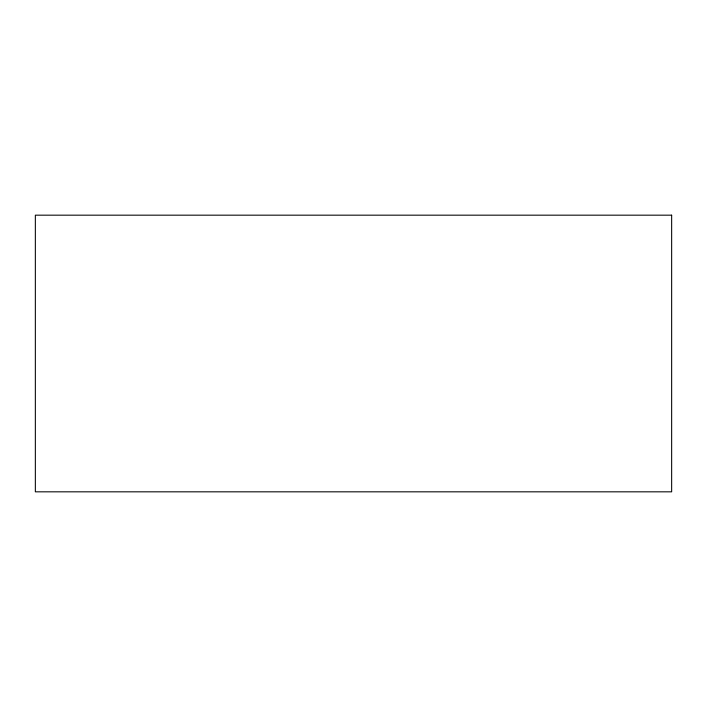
<?xml version="1.0" encoding="UTF-8"?>
<svg xmlns="http://www.w3.org/2000/svg" width="707" height="707" viewBox="0 0 707 707"><rect width="100%" height="100%" fill="white"/><g stroke="black" fill="none" stroke-linecap="round" stroke-linejoin="round"><path stroke-width="1.06" d="M671.65 215.175L35.35 215.175L35.35 491.825L671.65 491.825L671.65 215.175"/></g></svg>
